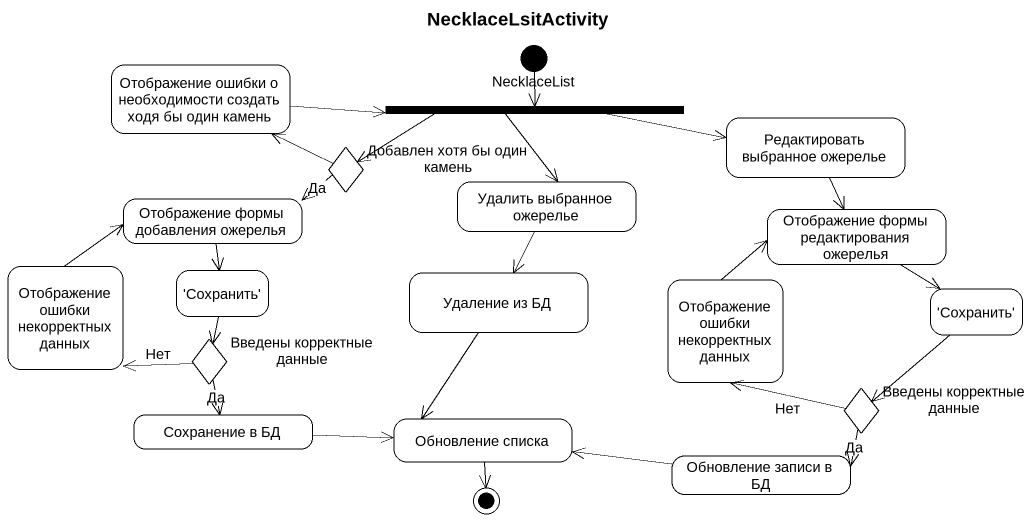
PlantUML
@startuml
title NecklaceLsitActivity
hide empty description
state "Отображение ошибки о необходимости создать ходя бы один камень" as Отображение_ошибки_о
state NecklaceList <<start>>
state fork1 <<fork>>
state "Редактировать выбранное ожерелье" as Редактировать_выбранное
state "Добавлен хотя бы один камень" as Добавлен_хотя_бы_один_камень <<choice>>
state "Удалить выбранное ожерелье" as Удалить_выбранное_ожерелье
state "Отображение формы добавления ожерелья" as Отображение_формы
state "Отображение формы редактирования ожерелья" as Отображение_формы_2
state "Отображение ошибки некорректных данных" as Отображение_ошибки
state "'Сохранить'" as Сохранить
state "Удаление из БД" as Удаление_из_БД
state "Отображение ошибки некорректных данных" as Отображение_ошибки_2
state "'Сохранить'" as Сохранить_2
state "Введены корректные данные" as Введены_корректные_данные <<choice>>
state "Сохранение в БД" as Сохранение_в_БД
state "Обновление списка" as Обновление_списка
state "Введены корректные данные" as Введены_корректные_данные_2 <<choice>>
state "Обновление записи в БД" as Обновление_записи_в_БД
Отображение_ошибки_о -right-> fork1
NecklaceList --> fork1
fork1 -right-> Редактировать_выбранное
fork1 -left-> Добавлен_хотя_бы_один_камень
fork1 --> Удалить_выбранное_ожерелье
Редактировать_выбранное --> Отображение_формы_2
Добавлен_хотя_бы_один_камень -left-> Отображение_ошибки_о
Добавлен_хотя_бы_один_камень -left-> Отображение_формы : Да
Удалить_выбранное_ожерелье --> Удаление_из_БД
Отображение_формы --> Сохранить
Отображение_формы_2 --> Сохранить_2
Отображение_ошибки -up-> Отображение_формы
Сохранить --> Введены_корректные_данные
Удаление_из_БД --> Обновление_списка
Отображение_ошибки_2 -up-> Отображение_формы_2
Сохранить_2 --> Введены_корректные_данные_2
Введены_корректные_данные -left-> Отображение_ошибки : Нет
Введены_корректные_данные --> Сохранение_в_БД : Да
Сохранение_в_БД -right-> Обновление_списка
Введены_корректные_данные_2 -left-> Отображение_ошибки_2 : Нет
Введены_корректные_данные_2 --> Обновление_записи_в_БД : Да
Обновление_записи_в_БД -left-> Обновление_списка
Обновление_списка --> [*]
@enduml
